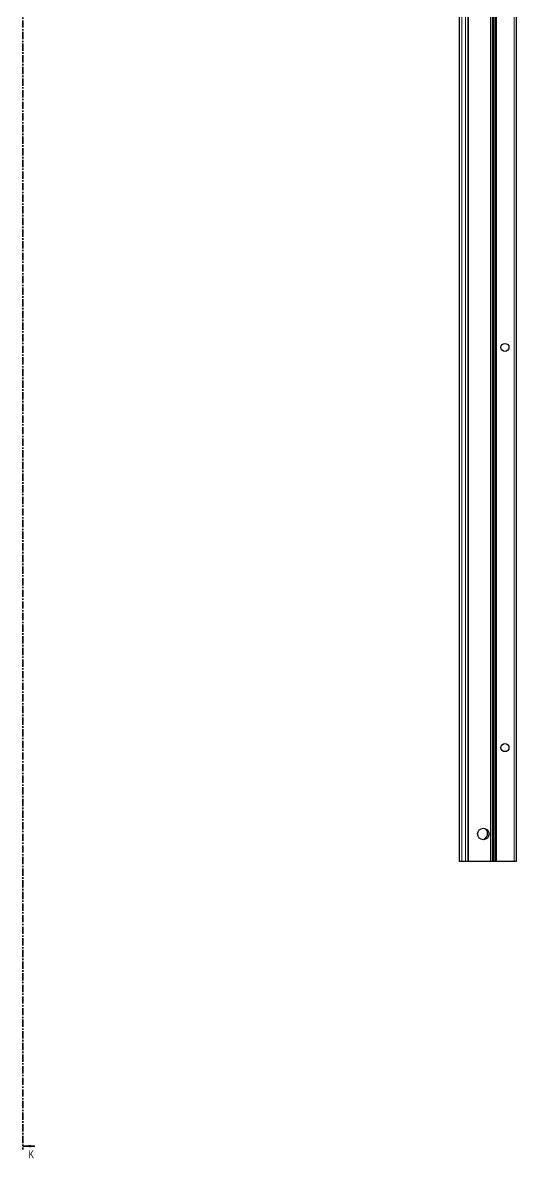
# Model space of a CAD drawing. Header units: millimetres. Extents: x -199 to 2259, y -1747 to 1507.
# Drawn here: x 1040 to 1472, y -1111 to -118 of the extents above; entities that cross this region are included whole.
import ezdxf

# ---------------------------------------------------------------- set-up
doc = ezdxf.new("R2010")
doc.units = ezdxf.units.MM
doc.linetypes.add('CENTER', pattern=[10.16, 6.35, -1.27, 1.27, -1.27])
doc.styles.add('SLDTEXTSTYLE0', font='TXT', dxfattribs={"width": 0.75})

msp = doc.modelspace()

# ---------------------------------------------------------------- linework, layer by layer
at = {"color": 7, "linetype": 'CENTER', "lineweight": 35}
msp.add_line((1039.75, 1499.09), (1039.75, -1103.67), dxfattribs=at)
at = {"color": 7, "linetype": 'Continuous', "lineweight": 25}
for p, q in [((1422.02, -851.79), (1422.02, 447.21)), ((1429.22, 447.21), (1429.22, -851.79)), ((1451.89, -851.79), (1451.89, 447.21)), ((1451.92, -851.79), (1451.92, 447.21)), ((1471.72, 447.21), (1471.72, -851.79)), ((1453.72, -78.04), (1453.72, -126.54)), ((1453.72, -126.54), (1453.66, -126.65)), ((1453.66, -126.65), (1453.66, -127.94)), ((1453.66, -127.94), (1453.72, -128.04)), ((1453.72, -128.04), (1453.72, -126.54)), ((1453.72, -128.04), (1453.72, -176.54)), ((1453.72, -176.54), (1453.66, -176.65)), ((1453.66, -176.65), (1453.66, -177.94)), ((1453.66, -177.94), (1453.72, -178.04)), ((1453.72, -178.04), (1453.72, -176.54)), ((1453.72, -178.04), (1453.72, -226.54)), ((1453.72, -226.54), (1453.66, -226.65)), ((1453.66, -226.65), (1453.66, -227.94)), ((1453.66, -227.94), (1453.72, -228.04)), ((1453.72, -228.04), (1453.72, -226.54)), ((1453.72, -228.04), (1453.72, -276.54)), ((1453.72, -276.54), (1453.66, -276.65)), ((1453.66, -276.65), (1453.66, -277.94)), ((1453.66, -277.94), (1453.72, -278.04)), ((1453.72, -278.04), (1453.72, -276.54)), ((1453.72, -278.04), (1453.72, -326.54)), ((1453.72, -326.54), (1453.66, -326.65)), ((1453.66, -326.65), (1453.66, -327.94)), ((1453.72, -328.04), (1453.72, -326.54)), ((1453.66, -327.94), (1453.72, -328.04)), ((1453.72, -328.04), (1453.72, -376.54)), ((1453.72, -376.54), (1453.66, -376.65)), ((1453.66, -376.65), (1453.66, -377.94)), ((1453.72, -378.04), (1453.72, -376.54)), ((1453.66, -377.94), (1453.72, -378.04)), ((1453.72, -378.04), (1453.72, -426.54)), ((1453.72, -426.54), (1453.66, -426.65)), ((1453.66, -426.65), (1453.66, -427.94)), ((1453.72, -428.04), (1453.72, -426.54)), ((1453.66, -427.94), (1453.72, -428.04)), ((1453.72, -428.04), (1453.72, -476.54)), ((1453.72, -476.54), (1453.66, -476.65)), ((1453.72, -478.04), (1453.72, -476.54)), ((1453.66, -476.65), (1453.66, -477.94)), ((1453.66, -477.94), (1453.72, -478.04)), ((1453.72, -478.04), (1453.72, -526.54)), ((1453.72, -526.54), (1453.66, -526.65)), ((1453.66, -526.65), (1453.66, -527.94)), ((1453.66, -527.94), (1453.72, -528.04)), ((1453.72, -528.04), (1453.72, -526.54)), ((1453.72, -528.04), (1453.72, -576.54)), ((1453.72, -576.54), (1453.66, -576.65)), ((1453.66, -576.65), (1453.66, -577.94)), ((1453.66, -577.94), (1453.72, -578.04)), ((1453.72, -578.04), (1453.72, -576.54)), ((1453.72, -578.04), (1453.72, -626.54)), ((1453.72, -626.54), (1453.66, -626.65)), ((1453.66, -626.65), (1453.66, -627.94)), ((1453.66, -627.94), (1453.72, -628.04)), ((1453.72, -628.04), (1453.72, -626.54)), ((1453.72, -628.04), (1453.72, -676.54)), ((1453.72, -676.54), (1453.66, -676.65)), ((1453.66, -676.65), (1453.66, -677.94)), ((1453.66, -677.94), (1453.72, -678.04)), ((1453.72, -678.04), (1453.72, -676.54)), ((1453.72, -678.04), (1453.72, -726.54)), ((1453.72, -726.54), (1453.66, -726.65)), ((1453.66, -726.65), (1453.66, -727.94)), ((1453.66, -727.94), (1453.72, -728.04)), ((1453.72, -728.04), (1453.72, -726.54)), ((1453.72, -728.04), (1453.72, -776.54)), ((1453.72, -776.54), (1453.66, -776.65)), ((1453.66, -776.65), (1453.66, -777.94)), ((1453.66, -777.94), (1453.72, -778.04)), ((1453.72, -778.04), (1453.72, -776.54)), ((1453.72, -778.04), (1453.72, -826.54)), ((1443.67, -832.32), (1443.67, -832.73)), ((1453.72, -826.54), (1453.66, -826.65)), ((1453.66, -826.65), (1453.66, -827.94)), ((1453.66, -827.94), (1453.72, -828.04)), ((1453.72, -828.04), (1453.72, -826.54)), ((1453.72, -828.04), (1453.72, -851.79)), ((1424.02, -851.79), (1422.02, -851.79)), ((1427.22, -851.79), (1424.02, -851.79)), ((1429.22, -851.79), (1427.22, -851.79)), ((1429.87, -851.79), (1429.22, -851.79)), ((1449.27, -851.79), (1429.87, -851.79)), ((1450.68, -851.79), (1449.27, -851.79)), ((1451.89, -851.79), (1450.68, -851.79)), ((1451.92, -851.79), (1451.89, -851.79)), ((1453.13, -851.79), (1451.92, -851.79)), ((1453.72, -851.79), (1453.13, -851.79)), ((1454.37, -851.79), (1453.72, -851.79)), ((1469.72, -851.79), (1454.37, -851.79)), ((1471.72, -851.79), (1469.72, -851.79))]:
    msp.add_line(p, q, dxfattribs=at)
at = {"color": 8, "linetype": 'Continuous', "lineweight": 18}
for p, q in [((1424.02, 447.21), (1424.02, -851.79)), ((1427.22, -851.79), (1427.22, 447.21)), ((1429.87, 447.21), (1429.87, -851.79)), ((1449.27, -851.79), (1449.27, 447.21)), ((1450.68, 447.21), (1450.68, -851.79)), ((1453.13, -851.79), (1453.13, 447.21)), ((1454.37, 447.21), (1454.37, -851.79)), ((1469.72, -851.79), (1469.72, 447.21))]:
    msp.add_line(p, q, dxfattribs=at)
at = {"color": 7, "linetype": 'Continuous', "lineweight": 35}
msp.add_line((1050.39, -1100.67), (1039.75, -1100.67), dxfattribs=at)
at = {"color": 7, "linetype": 'Continuous', "lineweight": 25}
for centre, radius in [((1461.82, -402.29), 3.5), ((1461.82, -752.29), 3.5), ((1442.87, -827.79), 5)]:
    msp.add_circle(centre, radius, dxfattribs=at)
for centre, radius, start, end in [((1441.37, -827.29), 5.25, 299.14074, 53.81089), ((1444.17, -832.32), 0.5, 119.14074, 180)]:
    msp.add_arc(centre, radius, start, end, dxfattribs=at)
at = {"color": 7, "linetype": 'Continuous', "lineweight": 35}
msp.add_solid([(1039.75, -1100.67), (1046.75, -1101.79), (1046.75, -1099.55)], dxfattribs=at)

# ---------------------------------------------------------------- texts
at = {"color": 7, "linetype": 'Continuous', "insert": (1044.93, -1104.35), "char_height": 7, "attachment_point": 1, "style": 'SLDTEXTSTYLE0'}
msp.add_mtext('K', dxfattribs=at)

doc.saveas('drawing.dxf')
